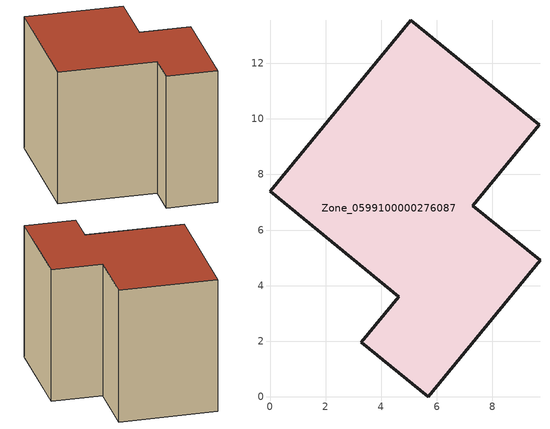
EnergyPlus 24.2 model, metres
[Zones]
Zone_0599100000276087
 floor ground (C_G): 9.71,4.91 5.69,0 3.29,1.96 4.64,3.61 0,7.39 5.06,13.55 9.68,9.78 7.3,6.87 z0
 wall outside (C_F): 5.69,0 9.71,4.91 7.3,6.87 9.68,9.78 5.06,13.55 0,7.39 4.64,3.61 3.29,1.96 5.69,0 z0:8.44
 roof outside (C_R): 9.71,4.91 7.3,6.87 9.68,9.78 5.06,13.55 0,7.39 4.64,3.61 3.29,1.96 5.69,0 z8.44
[BUILDING]
Pand.0599100000276087: North Axis=0; Terrain=City; Loads Convergence Tolerance Value=0.04; Temperature Convergence Tolerance Value=0.4; Solar Distribution=FullExterior; Maximum Number of Warmup Days=25; Minimum Number of Warmup Days=1
[Site:Location]
Rotterdam.The.Hague.AP_ZH_NLD Design_Conditions: Latitude=51.96; Longitude=4.45; Time Zone=1; Elevation=-4.5
[SITE:GROUNDTEMPERATURE:BUILDINGSURFACE]
18, 18, 18, 18, 18, 18, 18, 18, 18, 18, 18, 18
[MATERIAL] Thermal Absorptance=0.9; Solar Absorptance=0.7; Visible Absorptance=0.7
Name | Roughness | Thickness | Conductivity | Density | Specific Heat
G.TC.1946-1964 | MediumSmooth | 0.15 | 1 | 540 | 1210
F.TC.1946-1964 | Rough | 0.3 | 0.857143 | 1920 | 840
R.TC.1946-1964 | MediumRough | 0.2 | 0.235294 | 1500 | 1000
[CONSTRUCTION]
C_G: G.TC.1946-1964
C_F: F.TC.1946-1964
C_R: R.TC.1946-1964
[ZONE]
Zone_0599100000276087: Type=1; Multiplier=1; Ceiling Height=Autocalculate; Volume=Autocalculate; Floor Area=autocalculate; Part of Total Floor Area=Yes
[ZONEINFILTRATION:DESIGNFLOWRATE]
Infil_Zone_0599100000276087: Zone or ZoneList or Space or SpaceList=Zone_0599100000276087; Schedule=AlwaysOn; Design Flow Rate Calculation Method=Flow/Area; Flow Rate per Floor Area=0.003; Constant Term Coefficient=1; Temperature Term Coefficient=0; Velocity Term Coefficient=0; Velocity Squared Term Coefficient=0
[HVACTEMPLATE:ZONE:IDEALLOADSAIRSYSTEM]
Zone_0599100000276087: Maximum Heating Supply Air Temperature=50; Minimum Cooling Supply Air Temperature=13; Maximum Heating Supply Air Humidity Ratio=0.0156; Minimum Cooling Supply Air Humidity Ratio=0.0077; Heating Limit=NoLimit; Cooling Limit=NoLimit; Dehumidification Control Type=ConstantSensibleHeatRatio; Cooling Sensible Heat Ratio=0.7; Dehumidification Setpoint=60; Humidification Control Type=None; Humidification Setpoint=30; Outdoor Air Method=None; Outdoor Air Flow Rate per Person=0.00944; Outdoor Air Flow Rate per Zone Floor Area=0; Outdoor Air Flow Rate per Zone=0; Demand Controlled Ventilation Type=None; Outdoor Air Economizer Type=NoEconomizer; Heat Recovery Type=None; Sensible Heat Recovery Effectiveness=0.7; Latent Heat Recovery Effectiveness=0.65
[ZONECONTROL:THERMOSTAT]
ThermostatControl_Zone_0599100000276087: Zone or ZoneList=Zone_0599100000276087; Control Type Schedule=DualSetpointControlType; Control 1=Thermostat_Zone_0599100000276087; Temperature Difference Between Cutout And Setpoint=0
[THERMOSTATSETPOINT:DUALSETPOINT]
Thermostat_Zone_0599100000276087: Heating Setpoint Temperature Schedule=HeatingSetpoint_Zone_0599100000276087; Cooling Setpoint Temperature Schedule=CoolingSetpoint_Zone_0599100000276087
[SCHEDULE:COMPACT]
HeatingSetpoint_Zone_0599100000276087: Through: 12/31, For: AllDays, Until: 24:00, 21
CoolingSetpoint_Zone_0599100000276087: Through: 12/31, For: AllDays, Until: 24:00, 24
DualSetpointControlType: Through: 12/31, For: AllDays, Until: 24:00, 4
AlwaysOn: Through: 12/31, For: AllDays, Until: 24:00, 1
